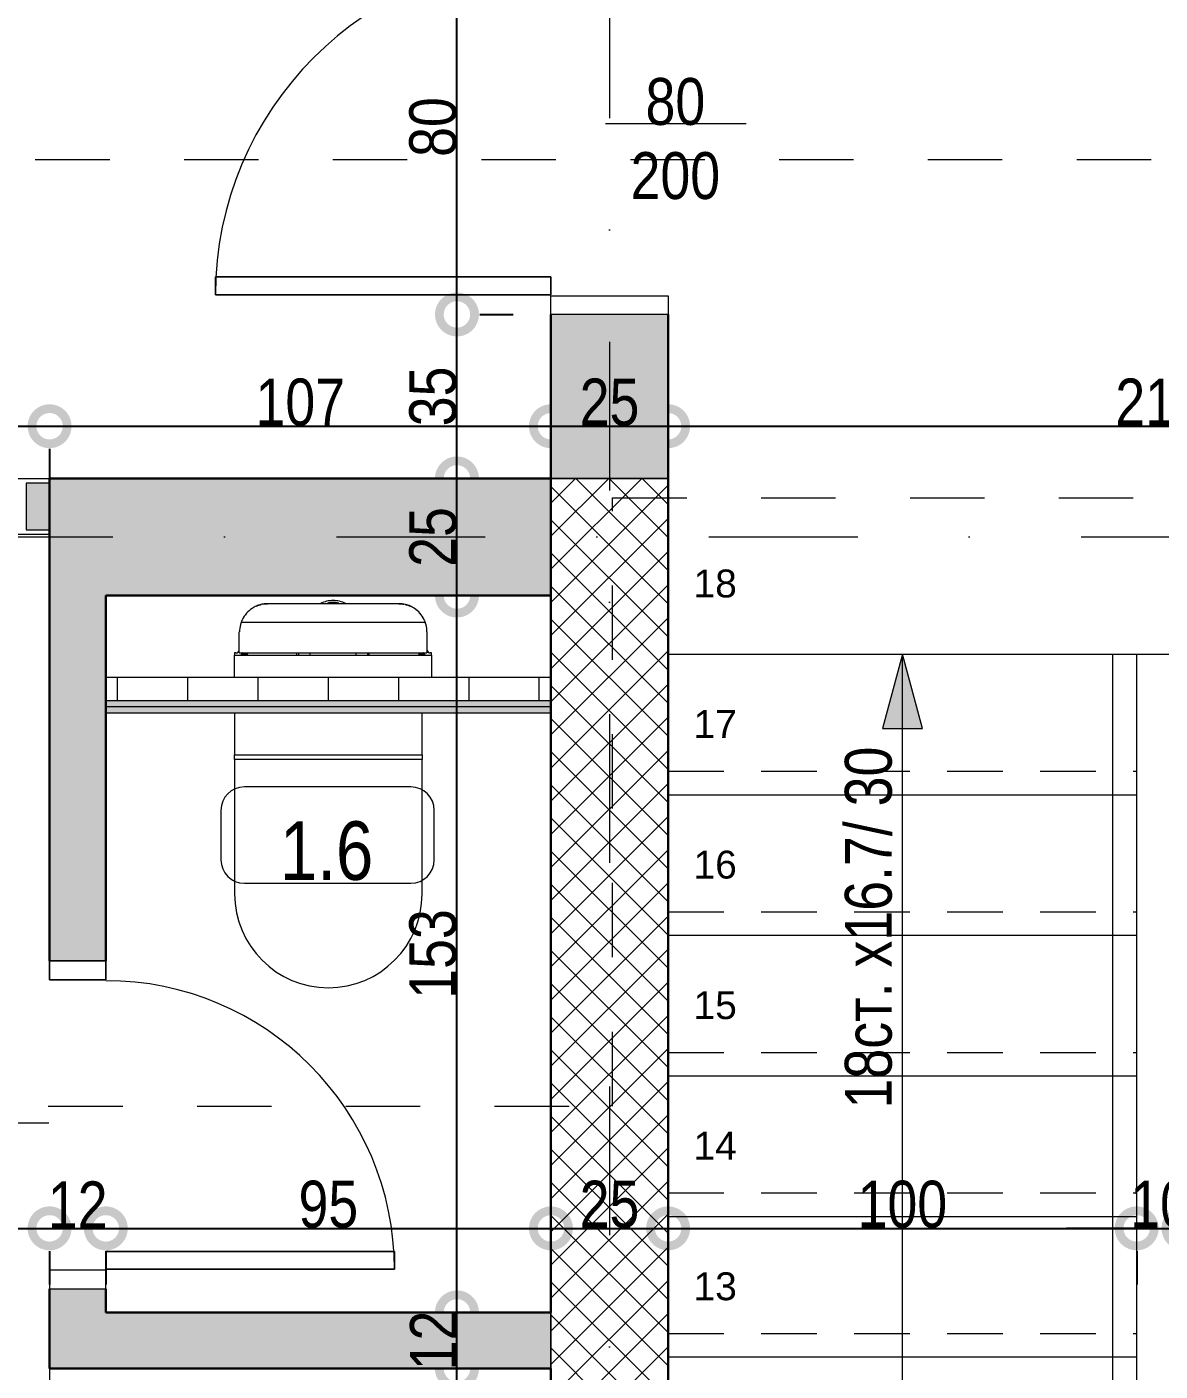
# Model space of a CAD drawing. Header units: centimetres. Extents: x 0 to 25250, y 0 to 2250.
# Drawn here: x 3877.2 to 4119.1, y 596.9 to 883.8 of the extents above; entities that cross this region are included whole.
import ezdxf

# ---------------------------------------------------------------- set-up
doc = ezdxf.new("R2010")
doc.units = ezdxf.units.CM
for name, pattern in [('17-View-1$0$Overhead', [19.84375, 11.90625, -7.9375]), ('18-View-1$0$Dash', [31.75, 15.875, -15.875]), ('18-View-1$0$Dash dot', [79.375, 31.75, -23.8125, 0, -23.8125])]:
    doc.linetypes.add(name, pattern=pattern)
for name, color, linetype, lineweight in [('A-ANNO-DIMS', 7, 'Continuous', 9), ('A-AREA-IDEN', 7, 'Continuous', 9), ('A-DETL-MBND', 7, 'Continuous', 9), ('A-DOOR', 7, 'Continuous', 9), ('A-DOOR-FRAM', 7, 'Continuous', 15), ('A-DOOR-IDEN', 7, 'Continuous', 9), ('A-FLOR', 7, 'Continuous', 9), ('A-FLOR-HRAL', 7, 'Continuous', 9), ('A-FLOR-OVHD', 7, '17-View-1$0$Overhead', 9), ('A-GLAZ-CWMG', 7, 'Continuous', 9), ('A-WALL', 7, 'Continuous', 9), ('A-WALL-FNSH', 7, 'Continuous', 9), ('A-WALL-PATT', 7, 'Continuous', 9), ('G-ANNO-SYMB', 7, 'Continuous', 9), ('P-SANR-FIXT', 7, 'Continuous', 9), ('S-COLS', 7, 'Continuous', 9), ('S-GRID', 7, 'Continuous', 9), ('S-STRS', 7, 'Continuous', 9), ('S-STRS-ANNO', 7, 'Continuous', 9), ('S-STRS-IDEN', 7, 'Continuous', 9)]:
    doc.layers.add(name, color=color, linetype=linetype, lineweight=lineweight)
doc.styles.add('18-View-1$0$Arial', font='arial.ttf', dxfattribs={"height": 5.953125})
doc.styles.add('18-View-1$0$Arial Narrow', font='ARIALN.TTF', dxfattribs={"height": 12.5})
doc.styles.add('18-View-1$0$Arial Narrow_1', font='ARIALN.TTF', dxfattribs={"height": 10})
doc.styles.add('18-View-1$0$Arial Narrow_3', font='ARIALN.TTF', dxfattribs={"height": 10})
doc.dimstyles.new('18-View-1$0$TEC_DIM', dxfattribs={"dimscale": 30.48, "dimtxt": 10.23431, "dimasz": 0.492126, "dimexe": 0.393701, "dimexo": 0.246063, "dimgap": 0, "dimtad": 1, "dimdec": 0, "dimzin": 0, "dimdsep": 46, "dimtxsty": '18-View-1$0$Arial Narrow_3', "dimblk1": '18-View-1$0$_DotSmall', "dimblk2": '18-View-1$0$_DotSmall', "dimsah": 1, "dimcen": 0.09, "dimazin": 0, "dimtfac": 1, "dimtdec": 4, "dimtix": 1, "dimtmove": 0, "dimatfit": 3, "dimfxl": 1, "dimtvp": 1, "dimtolj": 1, "dimtzin": 0, "dimarcsym": 2})

# ---------------------------------------------------------------- blocks, each defined once
blk = doc.blocks.new('TEC_DOOR-INT - 80x200-2358332-НИВО 1')
at = {"layer": 'A-DOOR', "lineweight": 15}
for p, q in [((32, -12.5), (35.8, -12.5)), ((32, -84.1), (32, -12.5)), ((32, -12.5), (32, -84.1)), ((35.8, -12.5), (32, -12.5)), ((35.8, -12.5), (35.8, -84.1)), ((35.8, -84.1), (35.8, -12.5)), ((35.8, -84.1), (32, -84.1)), ((32, -84.1), (35.8, -84.1))]:
    blk.add_line(p, q, dxfattribs=at)
at = {"layer": 'A-DOOR'}
blk.add_arc((35.8, -12.5), 71.6, 180, 270, dxfattribs=at)
at = {"layer": 'A-DOOR-FRAM'}
for p, q in [((-40, -12.5), (-40, 12.5)), ((-40, 12.5), (-36, 12.5)), ((-36, 12.5), (-40, 12.5)), ((-40, 12.5), (-40, -12.5)), ((-36, 12.5), (-36, -12.5)), ((-36, -12.5), (-36, 12.5)), ((36, 12.5), (40, 12.5)), ((36, -12.5), (36, 12.5)), ((36, -12.5), (36, 12.5)), ((36, 12.5), (40, 12.5)), ((40, 12.5), (40, -12.5)), ((40, 12.5), (40, -12.5)), ((-36, -12.5), (-40, -12.5)), ((-40, -12.5), (-36, -12.5)), ((40, -12.5), (36, -12.5)), ((40, -12.5), (36, -12.5))]:
    blk.add_line(p, q, dxfattribs=at)
blk = doc.blocks.new('TEC_DOOR-INT - 70x200-2358333-НИВО 1')
at = {"layer": 'A-DOOR', "lineweight": 15}
for p, q in [((27, 67.6), (27, 6)), ((30.8, 67.6), (27, 67.6)), ((27, 6), (27, 67.6)), ((27, 67.6), (30.8, 67.6)), ((30.8, 6), (30.8, 67.6)), ((30.8, 67.6), (30.8, 6)), ((27, 6), (30.8, 6)), ((30.8, 6), (27, 6))]:
    blk.add_line(p, q, dxfattribs=at)
at = {"layer": 'A-DOOR'}
blk.add_arc((30.8, 6), 61.6, 90, 180, dxfattribs=at)
at = {"layer": 'A-DOOR-FRAM'}
for p, q in [((-31, 6), (-35, 6)), ((-35, 6), (-35, -6)), ((-35, -6), (-35, 6)), ((-35, 6), (-31, 6)), ((-31, -6), (-31, 6)), ((-31, 6), (-31, -6)), ((35, 6), (31, 6)), ((31, 6), (31, -6)), ((31, 6), (31, -6)), ((35, 6), (31, 6)), ((35, -6), (35, 6)), ((35, -6), (35, 6)), ((-35, -6), (-31, -6)), ((-31, -6), (-35, -6)), ((31, -6), (35, -6)), ((31, -6), (35, -6))]:
    blk.add_line(p, q, dxfattribs=at)
blk = doc.blocks.new('WC 01 - WC-2236030-НИВО 1')
at = {"layer": 'P-SANR-FIXT'}
for p, q in [((-20, 36.7), (-20, 27.7)), ((20, 27.7), (20, 36.7)), ((-20, 27.7), (20, 27.7)), ((-20, 26.7), (-20, 27.7)), ((20, 26.7), (-20, 26.7)), ((-20, 26.7), (-20, -2)), ((20, 27.7), (20, 26.7)), ((20, -2), (20, 26.7))]:
    blk.add_line(p, q, dxfattribs=at)
blk.add_arc((0, -2), 20, 180, 360, dxfattribs=at)
blk = doc.blocks.new('СИСТЕМА ЗА ВГРАЖДАНЕ GROHE - Rapid_SL_38675001-2232490-НИВО 1')
at = {"layer": 'P-SANR-FIXT'}
for p, q in [((651.68, -928.34), (623.68, -928.34)), ((657.34, -932.34), (618.02, -932.34)), ((617.61, -938.34), (617.61, -934.34)), ((617.68, -934.34), (617.61, -934.34)), ((657.68, -934.34), (657.68, -938.34)), ((616.91, -938.84), (616.64, -938.84)), ((616.64, -938.84), (616.64, -939.34)), ((616.64, -939.34), (658.64, -939.34)), ((616.64, -944.09), (616.64, -939.34)), ((617.61, -938.84), (617.61, -938.34)), ((617.61, -938.84), (657.68, -938.84)), ((619.44, -939.19), (618.09, -939.19)), ((619.44, -939.34), (619.44, -939.19)), ((629.86, -938.82), (629.86, -939.34)), ((630.07, -938.82), (630.24, -938.82)), ((630.24, -938.82), (632.7, -938.82)), ((630.24, -938.82), (630.24, -939.34)), ((632.7, -938.82), (642.5, -938.82)), ((632.7, -938.82), (632.7, -939.34)), ((642.5, -938.82), (644.97, -938.82)), ((642.5, -938.82), (642.5, -939.34)), ((644.97, -938.82), (645.15, -938.82)), ((644.97, -938.82), (644.97, -939.34)), ((645.36, -939.34), (645.36, -938.82)), ((657.2, -939.19), (655.84, -939.19)), ((655.84, -939.19), (655.84, -939.34)), ((657.68, -938.34), (657.68, -938.84)), ((658.64, -938.84), (658.38, -938.84)), ((658.64, -939.34), (658.64, -938.84)), ((658.64, -939.34), (658.64, -944.09))]:
    blk.add_line(p, q, dxfattribs=at)
for centre, radius, start, end in [((623.68, -934.34), 6, 123.5573, 153.7897), ((623.68, -934.34), 6, 125.5088, 129.1323), ((637.64, -933.45), 5.8, 90, 117.5667), ((637.64, -933.45), 5.38, 90, 103.0464), ((637.64, -933.45), 5.8, 62.3078, 90), ((637.64, -933.45), 5.38, 76.9536, 90), ((651.68, -934.34), 6, 26.2103, 56.4427), ((651.68, -934.34), 6, 50.8677, 54.4912), ((623.68, -934.34), 6, 137.8843, 141.5756), ((651.68, -934.34), 6, 38.4244, 42.1157), ((623.68, -934.34), 6, 165.5225, 180), ((623.68, -934.34), 6, 166.7113, 167.567), ((651.68, -934.34), 6, 360, 14.4775), ((651.68, -934.34), 6, 12.433, 13.2887), ((616.91, -938.13), 0.706, 270, 352.3719), ((617.86, -939.09), 0.25, 336.4218, 0), ((618.36, -939.09), 0.25, 90, 180), ((618.36, -939.09), 0.25, 90, 120), ((656.93, -939.09), 0.25, 60, 90), ((656.93, -939.09), 0.25, 0, 90), ((657.43, -939.09), 0.25, 180, 203.5782), ((658.38, -938.13), 0.706, 187.6281, 270)]:
    blk.add_arc(centre, radius, start, end, dxfattribs=at)
for points in [[(623.68, -928.34), (623.52, -928.34), (623.19, -928.35), (622.71, -928.41), (622.23, -928.51), (621.75, -928.65), (621.27, -928.83), (620.81, -929.06), (620.51, -929.24), (620.36, -929.34)], [(621.28, -928.84), (621.39, -928.79), (621.62, -928.7), (621.96, -928.59), (622.18, -928.53), (622.3, -928.5)], [(622.64, -928.43), (622.99, -928.37), (623.33, -928.34), (623.68, -928.34)], [(651.68, -928.34), (651.8, -928.34), (652.03, -928.34), (652.37, -928.37), (652.6, -928.41), (652.72, -928.43)], [(653.06, -928.5), (653.18, -928.53), (653.41, -928.59), (653.75, -928.7), (653.97, -928.79), (654.08, -928.84)], [(657.49, -932.84), (657.48, -932.8), (657.46, -932.73), (657.43, -932.62), (657.4, -932.53), (657.37, -932.45), (657.35, -932.38), (657.34, -932.35), (657.34, -932.34), (657.34, -932.34)]]:
    blk.add_open_spline(points, degree=3, dxfattribs=at)
for points, knots in [([(655, -929.34), (654.85, -929.24), (654.55, -929.06), (654.09, -928.83), (653.61, -928.65), (652.81, -928.41), (652.17, -928.34), (651.68, -928.34)], [0, 0, 0, 0, 0.142857, 0.285714, 0.428571, 0.571429, 1, 1, 1, 1]), ([(618.02, -932.34), (618.02, -932.34), (618.02, -932.35), (618.01, -932.38), (617.99, -932.45), (617.96, -932.52), (617.94, -932.59), (617.93, -932.63), (617.9, -932.71), (617.89, -932.78), (617.87, -932.84)], [0, 0, 0, 0, 0.142857, 0.285714, 0.428571, 0.571429, 0.678571, 0.732143, 0.785714, 1, 1, 1, 1]), ([(618.3, -931.69), (618.27, -931.73), (618.23, -931.82), (618.15, -932), (618.08, -932.18), (618.03, -932.31), (618.02, -932.34), (618.02, -932.34)], [0, 0, 0, 0, 0.142857, 0.285714, 0.571429, 0.785714, 1, 1, 1, 1]), ([(657.34, -932.34), (657.34, -932.34), (657.32, -932.29), (657.26, -932.13), (657.21, -932), (657.18, -931.94), (657.14, -931.84), (657.1, -931.76), (657.06, -931.69)], [0, 0, 0, 0, 0.285714, 0.571429, 0.678571, 0.732143, 0.785714, 1, 1, 1, 1])]:
    blk.add_open_spline(points, degree=3, knots=knots, dxfattribs=at)
blk = doc.blocks.new('Rectangular Mullion - TEC_DOGRAMA_TERASI_EX-2486685-НИВО 1')
at = {"layer": 'A-GLAZ-CWMG', "true_color": 0xc0c0c0}
blk.add_hatch(color=9, dxfattribs=at).paths.add_polyline_path([(0, -5), (0, 5), (-5, 5), (-5, -5)])
at = {"layer": 'A-GLAZ-CWMG', "lineweight": 15}
for p, q in [((0, 5), (-5, 5)), ((-5, 5), (-5, -5)), ((0, -5), (0, 5)), ((-5, -5), (0, -5))]:
    blk.add_line(p, q, dxfattribs=at)
blk = doc.blocks.new('Railing - Railing-2455743-НИВО 1')
at = {"layer": 'A-FLOR-HRAL'}
for p, q in [((804.06, -939.1), (809.14, -939.1)), ((804.06, -1109.74), (804.06, -939.1)), ((809.14, -1109.74), (809.14, -939.1)), ((819.14, -939.1), (819.14, -1109.74)), ((824.22, -939.1), (824.22, -1109.74)), ((804.06, -1116.67), (804.06, -1109.74)), ((809.14, -1111.59), (809.14, -1109.74)), ((819.14, -1109.74), (819.14, -1111.59)), ((824.22, -1109.74), (824.22, -1116.67)), ((819.14, -1111.59), (809.14, -1111.59)), ((807.53, -1116.67), (804.06, -1116.67)), ((820.76, -1116.67), (807.53, -1116.67)), ((824.22, -1116.67), (820.76, -1116.67))]:
    blk.add_line(p, q, dxfattribs=at)
blk = doc.blocks.new('TEC - ДУШ КАБИНА - ДУШ 107x90 пита-2380437-НИВО 1')
at = {"layer": 'A-DETL-MBND'}
for p, q in [((107, -45), (107, 45)), ((0, -45), (107, -45))]:
    blk.add_line(p, q, dxfattribs=at)
at = {"layer": 'P-SANR-FIXT'}
for p, q in [((20, 45), (0, 45)), ((20, 45), (0, 45)), ((23.87, 11.5), (23.87, -13.5)), ((48.87, 11.5), (23.87, 11.5)), ((48.87, -13.5), (48.87, 11.5)), ((1.5, 8.5), (0, 8.5)), ((1.5, -8.5), (1.5, 8.5)), ((2.05, 1.9), (1.5, 1.9)), ((2.05, 2.31), (2.05, -2.31)), ((4.76, 2.31), (2.05, 2.31)), ((4.76, -2.31), (4.76, 2.31)), ((2.05, -1.9), (1.5, -1.9)), ((2.05, -2.31), (4.76, -2.31)), ((0, -8.5), (1.5, -8.5)), ((23.87, -13.5), (48.87, -13.5))]:
    blk.add_line(p, q, dxfattribs=at)
for centre, radius in [((24.17, 9.2), 0.22), ((25.77, 10.52), 0.22), ((26.93, 8.93), 0.22), ((28.03, 9.59), 0.22), ((28.7, 11.19), 0.22), ((30.85, 9.59), 0.22), ((33.39, 10.19), 0.22), ((35.26, 11.19), 0.22), ((35.43, 9.2), 0.22), ((37.03, 10.52), 0.22), ((38.19, 8.93), 0.22), ((39.29, 9.59), 0.22), ((39.95, 11.19), 0.22), ((42.1, 9.59), 0.22), ((42.47, 10.19), 0.22), ((44.34, 11.19), 0.22), ((44.51, 9.2), 0.22), ((46.11, 10.52), 0.22), ((47.26, 8.93), 0.22), ((48.37, 9.59), 0.22), ((24.23, 6.5), 0.22), ((27.04, 6.94), 0.22), ((28.26, 7.6), 0.22), ((29.85, 7.6), 0.22), ((29.96, 5.84), 0.22), ((31.12, 6.12), 0.22), ((34.33, 6.39), 0.22), ((34.49, 8.21), 0.22), ((35.48, 6.5), 0.22), ((38.3, 6.94), 0.22), ((39.51, 7.6), 0.22), ((41.11, 7.6), 0.22), ((41.22, 5.84), 0.22), ((42.38, 6.12), 0.22), ((43.4, 6.39), 0.22), ((43.57, 8.21), 0.22), ((44.56, 6.5), 0.22), ((47.37, 6.94), 0.22), ((48.59, 7.6), 0.22), ((24.62, 4.02), 0.22), ((30.13, 3.41), 0.22), ((31.84, 3.47), 0.22), ((32.89, 5.29), 0.22), ((33, 4.52), 0.22), ((34.93, 5.07), 0.22), ((35.04, 3.41), 0.22), ((35.87, 4.02), 0.22), ((41.38, 3.41), 0.22), ((42.08, 4.52), 0.22), ((43.09, 3.47), 0.22), ((44.01, 5.07), 0.22), ((44.12, 3.41), 0.22), ((44.14, 5.29), 0.22), ((44.95, 4.02), 0.22), ((53.5, -0.5), 4.5), ((3.95, 0), 0.19), ((24.56, 2.59), 0.22), ((24.56, 0.93), 0.22), ((26.16, 2.59), 0.22), ((27.76, 1.16), 0.22), ((27.98, 2.53), 0.22), ((29.52, 0.77), 0.22), ((30.85, 2.04), 0.22), ((31.84, 0.38), 0.22), ((32.84, 1.21), 0.22), ((33.28, 0.05), 0.22), ((35.81, 2.59), 0.22), ((35.81, 0.93), 0.22), ((37.41, 2.59), 0.22), ((39.01, 1.16), 0.22), ((39.23, 2.53), 0.22), ((40.78, 0.77), 0.22), ((41.92, 1.21), 0.22), ((42.1, 2.04), 0.22), ((42.36, 0.05), 0.22), ((43.09, 0.38), 0.22), ((44.89, 2.59), 0.22), ((44.89, 0.93), 0.22), ((46.49, 2.59), 0.22), ((48.09, 1.16), 0.22), ((48.31, 2.53), 0.22), ((24.01, -0.35), 0.22), ((24.17, -2.33), 0.22), ((25.11, -0.39), 0.22), ((25.77, -1.01), 0.22), ((26.93, -2.61), 0.22), ((27.76, -1.49), 0.22), ((28.03, -1.94), 0.22), ((28.7, -0.35), 0.22), ((29.14, -1.49), 0.22), ((30.35, -1.49), 0.22), ((30.85, -1.95), 0.22), ((32.39, -1.49), 0.22), ((33.39, -1.34), 0.22), ((35.26, -0.35), 0.22), ((35.43, -2.33), 0.22), ((36.37, -0.39), 0.22), ((37.03, -1.01), 0.22), ((38.19, -2.61), 0.22), ((39.01, -1.49), 0.22), ((39.29, -1.94), 0.22), ((39.95, -0.35), 0.22), ((40.39, -1.49), 0.22), ((41.6, -1.49), 0.22), ((42.1, -1.95), 0.22), ((42.47, -1.34), 0.22), ((43.65, -1.49), 0.22), ((44.34, -0.35), 0.22), ((44.51, -2.33), 0.22), ((45.44, -0.39), 0.22), ((46.11, -1.01), 0.22), ((47.26, -2.61), 0.22), ((48.09, -1.49), 0.22), ((48.37, -1.94), 0.22), ((24.23, -5.03), 0.22), ((27.04, -4.59), 0.22), ((28.26, -3.93), 0.22), ((29.85, -3.93), 0.22), ((29.96, -5.69), 0.22), ((31.12, -5.42), 0.22), ((34.33, -5.14), 0.22), ((34.49, -3.32), 0.22), ((35.48, -5.03), 0.22), ((38.3, -4.59), 0.22), ((39.51, -3.93), 0.22), ((41.11, -3.93), 0.22), ((41.22, -5.69), 0.22), ((42.38, -5.42), 0.22), ((43.4, -5.14), 0.22), ((43.57, -3.32), 0.22), ((44.56, -5.03), 0.22), ((47.37, -4.59), 0.22), ((48.59, -3.93), 0.22), ((24.62, -7.51), 0.22), ((30.13, -8.12), 0.22), ((31.84, -8.06), 0.22), ((32.89, -6.24), 0.22), ((33, -7.01), 0.22), ((34.93, -6.46), 0.22), ((35.04, -8.12), 0.22), ((35.87, -7.51), 0.22), ((41.38, -8.12), 0.22), ((42.08, -7.01), 0.22), ((43.09, -8.06), 0.22), ((44.01, -6.46), 0.22), ((44.12, -8.12), 0.22), ((44.14, -6.24), 0.22), ((44.95, -7.51), 0.22), ((24.56, -8.94), 0.22), ((24.56, -10.6), 0.22), ((26.16, -8.94), 0.22), ((27.76, -10.38), 0.22), ((27.98, -9), 0.22), ((29.52, -10.76), 0.22), ((30.85, -9.5), 0.22), ((31.84, -11.15), 0.22), ((32.84, -10.32), 0.22), ((33.28, -11.48), 0.22), ((35.81, -8.94), 0.22), ((35.81, -10.6), 0.22), ((37.41, -8.94), 0.22), ((39.01, -10.38), 0.22), ((39.23, -9), 0.22), ((40.78, -10.76), 0.22), ((41.92, -10.32), 0.22), ((42.1, -9.5), 0.22), ((42.36, -11.48), 0.22), ((43.09, -11.15), 0.22), ((44.89, -8.94), 0.22), ((44.89, -10.6), 0.22), ((46.49, -8.94), 0.22), ((48.09, -10.38), 0.22), ((48.31, -9), 0.22), ((25.11, -11.92), 0.22), ((27.76, -13.02), 0.22), ((29.14, -13.02), 0.22), ((30.35, -13.02), 0.22), ((32.39, -13.02), 0.22), ((36.37, -11.92), 0.22), ((39.01, -13.02), 0.22), ((40.39, -13.02), 0.22), ((41.6, -13.02), 0.22), ((43.65, -13.02), 0.22), ((45.44, -11.92), 0.22), ((48.09, -13.02), 0.22)]:
    blk.add_circle(centre, radius, dxfattribs=at)
for centre, start, end in [((24.01, 11.19), 229.8884, 130.1116), ((49.03, 11.19), 137.3417, 222.6583), ((23.68, 5.07), 329.3889, 30.6111), ((23.79, 3.41), 290.8766, 69.1234), ((49.03, -0.35), 137.3417, 222.6583), ((23.68, -6.46), 329.3889, 30.6111), ((23.79, -8.12), 290.8766, 69.1234)]:
    blk.add_arc(centre, 0.22, start, end, dxfattribs=at)
blk = doc.blocks.new('TEC_ROOM_TAG - TEC_ROOM_TAG-32046-НИВО 1')
at = {"layer": 'A-AREA-IDEN'}
for p, q in [((0.3718, 0.1968), (-0.3391, 0.1968)), ((-0.4391, 0.0968), (-0.4391, -0.1143)), ((0.4718, -0.1143), (0.4718, 0.0968)), ((-0.3391, -0.2143), (0.3718, -0.2143))]:
    blk.add_line(p, q, dxfattribs=at)
for centre, start, end in [((-0.3391, 0.0968), 90, 180), ((0.3718, 0.0968), 360, 90), ((-0.3391, -0.1143), 180, 270), ((0.3718, -0.1143), 270, 360)]:
    blk.add_arc(centre, 0.1, start, end, dxfattribs=at)
blk = doc.blocks.new('TEC_DOOR_TAG - TEC_DOOR_TAG-22318-НИВО 1')
at = {"layer": 'A-DOOR-IDEN'}
blk.add_line((-0.0145, -0.0167), (-0.0145, 0.5833), dxfattribs=at)
blk = doc.blocks.new('18-View-1$0$_DotSmall')
at = {"color": 0, "linetype": 'ByBlock', "const_width": 0.5}
blk.add_lwpolyline([(-0.0625, 0, 1), (0.0625, 0, 1)], format="xyb", close=True, dxfattribs=at)
blk = doc.blocks.new('*D2655')
at = {"layer": 'A-ANNO-DIMS', "color": 0, "lineweight": -2, "transparency": 16777216}
for p, q in [((5104.08, 867.44), (5104.08, 268.16)), ((3429.08, 734.94), (3429.08, 268.16)), ((3429.08, 280.16), (5104.08, 280.16))]:
    blk.add_line(p, q, dxfattribs=at)
at = {"layer": 'A-ANNO-DIMS', "color": 0, "lineweight": -2, "transparency": 16777216, "xscale": 15, "yscale": 15, "zscale": 15, "rotation": 180}
blk.add_blockref('18-View-1$0$_DotSmall', (3429.08, 280.16), dxfattribs=at)
at = {"layer": 'A-ANNO-DIMS', "color": 0, "lineweight": -2, "transparency": 16777216, "xscale": 15, "yscale": 15, "zscale": 15}
blk.add_blockref('18-View-1$0$_DotSmall', (5104.08, 280.16), dxfattribs=at)
at = {"layer": 'A-ANNO-DIMS', "color": 0, "transparency": 16777216, "insert": (4266.58, 285.27), "char_height": 10, "width": 30.4105, "attachment_point": 5, "style": '18-View-1$0$Arial Narrow_3'}
blk.add_mtext('\\A1;1675', dxfattribs=at)
blk = doc.blocks.new('*D2792')
at = {"layer": 'A-ANNO-DIMS', "color": 0, "lineweight": -2, "transparency": 16777216}
for p, q in [((3969.02, 507.44), (3969.02, 597.44)), ((3973.87, 597.44), (3981.02, 597.44)), ((3973.87, 507.44), (3981.02, 507.44))]:
    blk.add_line(p, q, dxfattribs=at)
at = {"layer": 'A-ANNO-DIMS', "color": 0, "lineweight": -2, "transparency": 16777216, "xscale": 15, "yscale": 15, "zscale": 15}
for p, rotation in [((3969.02, 597.44), 90), ((3969.02, 507.44), 270)]:
    blk.add_blockref('18-View-1$0$_DotSmall', p, dxfattribs=dict(at, rotation=rotation))
at = {"layer": 'A-ANNO-DIMS', "color": 0, "transparency": 16777216, "insert": (3963.92, 552.44), "char_height": 10, "width": 15.2053, "attachment_point": 5, "rotation": 90, "style": '18-View-1$0$Arial Narrow_3'}
blk.add_mtext('\\A1;90', dxfattribs=at)
blk = doc.blocks.new('*D2793')
at = {"layer": 'A-ANNO-DIMS', "color": 0, "lineweight": -2, "transparency": 16777216}
for p, q in [((3969.02, 597.44), (3969.02, 609.44)), ((3973.87, 609.44), (3981.02, 609.44)), ((3973.87, 597.44), (3981.02, 597.44))]:
    blk.add_line(p, q, dxfattribs=at)
at = {"layer": 'A-ANNO-DIMS', "color": 0, "lineweight": -2, "transparency": 16777216, "xscale": 15, "yscale": 15, "zscale": 15}
for p, rotation in [((3969.02, 609.44), 90), ((3969.02, 597.44), 270)]:
    blk.add_blockref('18-View-1$0$_DotSmall', p, dxfattribs=dict(at, rotation=rotation))
at = {"layer": 'A-ANNO-DIMS', "color": 0, "transparency": 16777216, "insert": (3964, 603.44), "char_height": 10, "width": 15.2053, "attachment_point": 5, "rotation": 90, "style": '18-View-1$0$Arial Narrow_3'}
blk.add_mtext('\\A1;12', dxfattribs=at)
blk = doc.blocks.new('*D2794')
at = {"layer": 'A-ANNO-DIMS', "color": 0, "lineweight": -2, "transparency": 16777216}
for p, q in [((3969.02, 609.44), (3969.02, 762.44)), ((3973.87, 762.44), (3981.02, 762.44)), ((3973.87, 609.44), (3981.02, 609.44))]:
    blk.add_line(p, q, dxfattribs=at)
at = {"layer": 'A-ANNO-DIMS', "color": 0, "lineweight": -2, "transparency": 16777216, "xscale": 15, "yscale": 15, "zscale": 15}
for p, rotation in [((3969.02, 762.44), 90), ((3969.02, 609.44), 270)]:
    blk.add_blockref('18-View-1$0$_DotSmall', p, dxfattribs=dict(at, rotation=rotation))
at = {"layer": 'A-ANNO-DIMS', "color": 0, "transparency": 16777216, "insert": (3963.92, 685.94), "char_height": 10, "width": 22.8079, "attachment_point": 5, "rotation": 90, "style": '18-View-1$0$Arial Narrow_3'}
blk.add_mtext('\\A1;153', dxfattribs=at)
blk = doc.blocks.new('*D2795')
at = {"layer": 'A-ANNO-DIMS', "color": 0, "lineweight": -2, "transparency": 16777216}
for p, q in [((3969.02, 762.44), (3969.02, 787.44)), ((3973.87, 787.44), (3981.02, 787.44)), ((3973.87, 762.44), (3981.02, 762.44))]:
    blk.add_line(p, q, dxfattribs=at)
at = {"layer": 'A-ANNO-DIMS', "color": 0, "lineweight": -2, "transparency": 16777216, "xscale": 15, "yscale": 15, "zscale": 15}
for p, rotation in [((3969.02, 787.44), 90), ((3969.02, 762.44), 270)]:
    blk.add_blockref('18-View-1$0$_DotSmall', p, dxfattribs=dict(at, rotation=rotation))
at = {"layer": 'A-ANNO-DIMS', "color": 0, "transparency": 16777216, "insert": (3963.92, 774.94), "char_height": 10, "width": 15.2053, "attachment_point": 5, "rotation": 90, "style": '18-View-1$0$Arial Narrow_3'}
blk.add_mtext('\\A1;25', dxfattribs=at)
blk = doc.blocks.new('*D2796')
at = {"layer": 'A-ANNO-DIMS', "color": 0, "lineweight": -2, "transparency": 16777216}
for p, q in [((3969.02, 787.44), (3969.02, 822.44)), ((3973.87, 822.44), (3981.02, 822.44)), ((3973.87, 787.44), (3981.02, 787.44))]:
    blk.add_line(p, q, dxfattribs=at)
at = {"layer": 'A-ANNO-DIMS', "color": 0, "lineweight": -2, "transparency": 16777216, "xscale": 15, "yscale": 15, "zscale": 15}
for p, rotation in [((3969.02, 822.44), 90), ((3969.02, 787.44), 270)]:
    blk.add_blockref('18-View-1$0$_DotSmall', p, dxfattribs=dict(at, rotation=rotation))
at = {"layer": 'A-ANNO-DIMS', "color": 0, "transparency": 16777216, "insert": (3963.92, 804.94), "char_height": 10, "width": 15.2053, "attachment_point": 5, "rotation": 90, "style": '18-View-1$0$Arial Narrow_3'}
blk.add_mtext('\\A1;35', dxfattribs=at)
blk = doc.blocks.new('*D2797')
at = {"layer": 'A-ANNO-DIMS', "color": 0, "lineweight": -2, "transparency": 16777216}
for p, q in [((3969.02, 822.44), (3969.02, 902.44)), ((3973.87, 902.44), (3981.02, 902.44)), ((3973.87, 822.44), (3981.02, 822.44))]:
    blk.add_line(p, q, dxfattribs=at)
at = {"layer": 'A-ANNO-DIMS', "color": 0, "lineweight": -2, "transparency": 16777216, "xscale": 15, "yscale": 15, "zscale": 15}
for p, rotation in [((3969.02, 902.44), 90), ((3969.02, 822.44), 270)]:
    blk.add_blockref('18-View-1$0$_DotSmall', p, dxfattribs=dict(at, rotation=rotation))
at = {"layer": 'A-ANNO-DIMS', "color": 0, "transparency": 16777216, "insert": (3963.92, 862.44), "char_height": 10, "width": 15.2053, "attachment_point": 5, "rotation": 90, "style": '18-View-1$0$Arial Narrow_3'}
blk.add_mtext('\\A1;80', dxfattribs=at)
blk = doc.blocks.new('*D2823')
at = {"layer": 'A-ANNO-DIMS', "color": 0, "lineweight": -2, "transparency": 16777216}
for p, q in [((3554.08, 627.37), (3882.08, 627.37)), ((3554.08, 622.52), (3554.08, 615.37)), ((3882.08, 622.52), (3882.08, 615.37))]:
    blk.add_line(p, q, dxfattribs=at)
at = {"layer": 'A-ANNO-DIMS', "color": 0, "lineweight": -2, "transparency": 16777216, "xscale": 15, "yscale": 15, "zscale": 15, "rotation": 180}
blk.add_blockref('18-View-1$0$_DotSmall', (3554.08, 627.37), dxfattribs=at)
at = {"layer": 'A-ANNO-DIMS', "color": 0, "lineweight": -2, "transparency": 16777216, "xscale": 15, "yscale": 15, "zscale": 15}
blk.add_blockref('18-View-1$0$_DotSmall', (3882.08, 627.37), dxfattribs=at)
at = {"layer": 'A-ANNO-DIMS', "color": 0, "transparency": 16777216, "insert": (3718.08, 632.47), "char_height": 10, "width": 22.8079, "attachment_point": 5, "style": '18-View-1$0$Arial Narrow_3'}
blk.add_mtext('\\A1;328', dxfattribs=at)
blk = doc.blocks.new('*D2824')
at = {"layer": 'A-ANNO-DIMS', "color": 0, "lineweight": -2, "transparency": 16777216}
for p, q in [((3882.08, 627.37), (3894.08, 627.37)), ((3882.08, 622.52), (3882.08, 615.37)), ((3894.08, 622.52), (3894.08, 615.37))]:
    blk.add_line(p, q, dxfattribs=at)
at = {"layer": 'A-ANNO-DIMS', "color": 0, "lineweight": -2, "transparency": 16777216, "xscale": 15, "yscale": 15, "zscale": 15, "rotation": 180}
blk.add_blockref('18-View-1$0$_DotSmall', (3882.08, 627.37), dxfattribs=at)
at = {"layer": 'A-ANNO-DIMS', "color": 0, "lineweight": -2, "transparency": 16777216, "xscale": 15, "yscale": 15, "zscale": 15}
blk.add_blockref('18-View-1$0$_DotSmall', (3894.08, 627.37), dxfattribs=at)
at = {"layer": 'A-ANNO-DIMS', "color": 0, "transparency": 16777216, "insert": (3888.08, 632.39), "char_height": 10, "width": 15.2053, "attachment_point": 5, "style": '18-View-1$0$Arial Narrow_3'}
blk.add_mtext('\\A1;12', dxfattribs=at)
blk = doc.blocks.new('*D2825')
at = {"layer": 'A-ANNO-DIMS', "color": 0, "lineweight": -2, "transparency": 16777216}
for p, q in [((3894.08, 627.37), (3989.08, 627.37)), ((3894.08, 622.52), (3894.08, 615.37)), ((3989.08, 622.52), (3989.08, 615.37))]:
    blk.add_line(p, q, dxfattribs=at)
at = {"layer": 'A-ANNO-DIMS', "color": 0, "lineweight": -2, "transparency": 16777216, "xscale": 15, "yscale": 15, "zscale": 15, "rotation": 180}
blk.add_blockref('18-View-1$0$_DotSmall', (3894.08, 627.37), dxfattribs=at)
at = {"layer": 'A-ANNO-DIMS', "color": 0, "lineweight": -2, "transparency": 16777216, "xscale": 15, "yscale": 15, "zscale": 15}
blk.add_blockref('18-View-1$0$_DotSmall', (3989.08, 627.37), dxfattribs=at)
at = {"layer": 'A-ANNO-DIMS', "color": 0, "transparency": 16777216, "insert": (3941.58, 632.47), "char_height": 10, "width": 15.2053, "attachment_point": 5, "style": '18-View-1$0$Arial Narrow_3'}
blk.add_mtext('\\A1;95', dxfattribs=at)
blk = doc.blocks.new('*D2826')
at = {"layer": 'A-ANNO-DIMS', "color": 0, "lineweight": -2, "transparency": 16777216}
for p, q in [((3989.08, 627.37), (4014.08, 627.37)), ((3989.08, 622.52), (3989.08, 615.37)), ((4014.08, 622.52), (4014.08, 615.37))]:
    blk.add_line(p, q, dxfattribs=at)
at = {"layer": 'A-ANNO-DIMS', "color": 0, "lineweight": -2, "transparency": 16777216, "xscale": 15, "yscale": 15, "zscale": 15, "rotation": 180}
blk.add_blockref('18-View-1$0$_DotSmall', (3989.08, 627.37), dxfattribs=at)
at = {"layer": 'A-ANNO-DIMS', "color": 0, "lineweight": -2, "transparency": 16777216, "xscale": 15, "yscale": 15, "zscale": 15}
blk.add_blockref('18-View-1$0$_DotSmall', (4014.08, 627.37), dxfattribs=at)
at = {"layer": 'A-ANNO-DIMS', "color": 0, "transparency": 16777216, "insert": (4001.58, 632.47), "char_height": 10, "width": 15.2053, "attachment_point": 5, "style": '18-View-1$0$Arial Narrow_3'}
blk.add_mtext('\\A1;25', dxfattribs=at)
blk = doc.blocks.new('*D2827')
at = {"layer": 'A-ANNO-DIMS', "color": 0, "lineweight": -2, "transparency": 16777216}
for p, q in [((4014.08, 627.37), (4114.08, 627.37)), ((4014.08, 622.52), (4014.08, 615.37)), ((4114.08, 622.52), (4114.08, 615.37))]:
    blk.add_line(p, q, dxfattribs=at)
at = {"layer": 'A-ANNO-DIMS', "color": 0, "lineweight": -2, "transparency": 16777216, "xscale": 15, "yscale": 15, "zscale": 15, "rotation": 180}
blk.add_blockref('18-View-1$0$_DotSmall', (4014.08, 627.37), dxfattribs=at)
at = {"layer": 'A-ANNO-DIMS', "color": 0, "lineweight": -2, "transparency": 16777216, "xscale": 15, "yscale": 15, "zscale": 15}
blk.add_blockref('18-View-1$0$_DotSmall', (4114.08, 627.37), dxfattribs=at)
at = {"layer": 'A-ANNO-DIMS', "color": 0, "transparency": 16777216, "insert": (4064.08, 632.47), "char_height": 10, "width": 22.8079, "attachment_point": 5, "style": '18-View-1$0$Arial Narrow_3'}
blk.add_mtext('\\A1;100', dxfattribs=at)
blk = doc.blocks.new('*D2828')
at = {"layer": 'A-ANNO-DIMS', "color": 0, "lineweight": -2, "transparency": 16777216}
for p, q in [((4114.08, 627.37), (4099.08, 627.37)), ((4114.08, 627.37), (4124.08, 627.37)), ((4124.08, 627.37), (4139.08, 627.37)), ((4114.08, 622.52), (4114.08, 615.37)), ((4124.08, 622.52), (4124.08, 615.37))]:
    blk.add_line(p, q, dxfattribs=at)
at = {"layer": 'A-ANNO-DIMS', "color": 0, "lineweight": -2, "transparency": 16777216, "xscale": 15, "yscale": 15, "zscale": 15}
blk.add_blockref('18-View-1$0$_DotSmall', (4114.08, 627.37), dxfattribs=at)
at = {"layer": 'A-ANNO-DIMS', "color": 0, "lineweight": -2, "transparency": 16777216, "xscale": 15, "yscale": 15, "zscale": 15, "rotation": 180}
blk.add_blockref('18-View-1$0$_DotSmall', (4124.08, 627.37), dxfattribs=at)
at = {"layer": 'A-ANNO-DIMS', "color": 0, "transparency": 16777216, "insert": (4119.08, 632.47), "char_height": 10, "width": 15.2053, "attachment_point": 5, "style": '18-View-1$0$Arial Narrow_3'}
blk.add_mtext('\\A1;10', dxfattribs=at)
blk = doc.blocks.new('*D2861')
at = {"layer": 'A-ANNO-DIMS', "color": 0, "lineweight": -2, "transparency": 16777216}
for p, q in [((3614.08, 798.58), (3882.08, 798.58)), ((3614.08, 793.73), (3614.08, 786.58)), ((3882.08, 793.73), (3882.08, 786.58))]:
    blk.add_line(p, q, dxfattribs=at)
at = {"layer": 'A-ANNO-DIMS', "color": 0, "lineweight": -2, "transparency": 16777216, "xscale": 15, "yscale": 15, "zscale": 15, "rotation": 180}
blk.add_blockref('18-View-1$0$_DotSmall', (3614.08, 798.58), dxfattribs=at)
at = {"layer": 'A-ANNO-DIMS', "color": 0, "lineweight": -2, "transparency": 16777216, "xscale": 15, "yscale": 15, "zscale": 15}
blk.add_blockref('18-View-1$0$_DotSmall', (3882.08, 798.58), dxfattribs=at)
at = {"layer": 'A-ANNO-DIMS', "color": 0, "transparency": 16777216, "insert": (3748.08, 803.68), "char_height": 10, "width": 22.8079, "attachment_point": 5, "style": '18-View-1$0$Arial Narrow_3'}
blk.add_mtext('\\A1;268', dxfattribs=at)
blk = doc.blocks.new('*D2862')
at = {"layer": 'A-ANNO-DIMS', "color": 0, "lineweight": -2, "transparency": 16777216}
for p, q in [((3882.08, 798.58), (3989.08, 798.58)), ((3882.08, 793.73), (3882.08, 786.58)), ((3989.08, 793.73), (3989.08, 786.58))]:
    blk.add_line(p, q, dxfattribs=at)
at = {"layer": 'A-ANNO-DIMS', "color": 0, "lineweight": -2, "transparency": 16777216, "xscale": 15, "yscale": 15, "zscale": 15, "rotation": 180}
blk.add_blockref('18-View-1$0$_DotSmall', (3882.08, 798.58), dxfattribs=at)
at = {"layer": 'A-ANNO-DIMS', "color": 0, "lineweight": -2, "transparency": 16777216, "xscale": 15, "yscale": 15, "zscale": 15}
blk.add_blockref('18-View-1$0$_DotSmall', (3989.08, 798.58), dxfattribs=at)
at = {"layer": 'A-ANNO-DIMS', "color": 0, "transparency": 16777216, "insert": (3935.58, 803.68), "char_height": 10, "width": 22.8079, "attachment_point": 5, "style": '18-View-1$0$Arial Narrow_3'}
blk.add_mtext('\\A1;107', dxfattribs=at)
blk = doc.blocks.new('*D2863')
at = {"layer": 'A-ANNO-DIMS', "color": 0, "lineweight": -2, "transparency": 16777216}
for p, q in [((3989.08, 798.58), (4014.08, 798.58)), ((3989.08, 793.73), (3989.08, 786.58)), ((4014.08, 793.73), (4014.08, 786.58))]:
    blk.add_line(p, q, dxfattribs=at)
at = {"layer": 'A-ANNO-DIMS', "color": 0, "lineweight": -2, "transparency": 16777216, "xscale": 15, "yscale": 15, "zscale": 15, "rotation": 180}
blk.add_blockref('18-View-1$0$_DotSmall', (3989.08, 798.58), dxfattribs=at)
at = {"layer": 'A-ANNO-DIMS', "color": 0, "lineweight": -2, "transparency": 16777216, "xscale": 15, "yscale": 15, "zscale": 15}
blk.add_blockref('18-View-1$0$_DotSmall', (4014.08, 798.58), dxfattribs=at)
at = {"layer": 'A-ANNO-DIMS', "color": 0, "transparency": 16777216, "insert": (4001.58, 803.68), "char_height": 10, "width": 15.2053, "attachment_point": 5, "style": '18-View-1$0$Arial Narrow_3'}
blk.add_mtext('\\A1;25', dxfattribs=at)
blk = doc.blocks.new('*D2864')
at = {"layer": 'A-ANNO-DIMS', "color": 0, "lineweight": -2, "transparency": 16777216}
for p, q in [((4224.08, 794.94), (4224.08, 810.58)), ((4014.08, 798.58), (4224.08, 798.58)), ((4014.08, 793.73), (4014.08, 786.58))]:
    blk.add_line(p, q, dxfattribs=at)
at = {"layer": 'A-ANNO-DIMS', "color": 0, "lineweight": -2, "transparency": 16777216, "xscale": 15, "yscale": 15, "zscale": 15, "rotation": 180}
blk.add_blockref('18-View-1$0$_DotSmall', (4014.08, 798.58), dxfattribs=at)
at = {"layer": 'A-ANNO-DIMS', "color": 0, "lineweight": -2, "transparency": 16777216, "xscale": 15, "yscale": 15, "zscale": 15}
blk.add_blockref('18-View-1$0$_DotSmall', (4224.08, 798.58), dxfattribs=at)
at = {"layer": 'A-ANNO-DIMS', "color": 0, "transparency": 16777216, "insert": (4119.08, 803.68), "char_height": 10, "width": 22.8079, "attachment_point": 5, "style": '18-View-1$0$Arial Narrow_3'}
blk.add_mtext('\\A1;210', dxfattribs=at)

msp = doc.modelspace()

# ---------------------------------------------------------------- hatches: boundary and pattern name
at = {"layer": 'A-WALL-PATT', "true_color": 0x808080}
h = msp.add_hatch(color=8, dxfattribs=at)
h.paths.add_polyline_path([(3991.17, 787.44), (4014.08, 787.44), (4014.08, 822.44), (3989.08, 822.44), (3989.08, 787.44)])
h.paths.add_polyline_path([(4014.08, 902.44), (4014.08, 942.44), (3989.08, 942.44), (3989.08, 902.44)])
for points in [[(3964.96, 762.44), (3989.08, 762.44), (3989.08, 787.44), (3882.08, 787.44), (3882.08, 762.44), (3951.86, 762.44)], [(3938.75, 597.44), (3989.08, 597.44), (3989.08, 609.44), (3894.08, 609.44), (3894.08, 597.44)]]:
    msp.add_hatch(color=8, dxfattribs=at).paths.add_polyline_path(points)
h = msp.add_hatch(color=8, dxfattribs=at)
h.paths.add_polyline_path([(3894.08, 597.44), (3894.08, 614.44), (3882.08, 614.44), (3882.08, 597.44)])
h.paths.add_polyline_path([(3886.33, 684.44), (3894.08, 684.44), (3894.08, 762.44), (3882.08, 762.44), (3882.08, 684.44)])
at = {"layer": 'A-WALL-PATT'}
h = msp.add_hatch(dxfattribs=at)
h.set_pattern_fill('FP1_7', color=256, angle=-90, style=0, pattern_type=2)
h.set_pattern_definition([(90, (3941.581, 737.442), (-15, -5e-14), [])])
h.paths.add_polyline_path([(3964.96, 739.94), (3989.08, 739.94), (3989.08, 744.94), (3894.08, 744.94), (3894.08, 739.94), (3951.86, 739.94)])
at = {"layer": 'A-WALL-PATT', "lineweight": 5, "true_color": 0xffff80}
msp.add_hatch(color=51, dxfattribs=at).paths.add_polyline_path([(3964.96, 738.69), (3989.08, 738.69), (3989.08, 739.94), (3894.08, 739.94), (3894.08, 738.69), (3951.86, 738.69)])
at = {"layer": 'A-WALL-PATT', "true_color": 0xffff80}
msp.add_hatch(color=51, dxfattribs=at).paths.add_polyline_path([(3989.08, 737.44), (3989.08, 738.69), (3894.08, 738.69), (3894.08, 737.44), (3964.96, 737.44)])
at = {"layer": 'S-COLS'}
h = msp.add_hatch(dxfattribs=at)
h.set_pattern_fill('FP1_11', color=256, style=0, pattern_type=2)
h.set_pattern_definition([(45, (3304.9383, 1689.0286), (-3.535534, 3.535534), []), (135, (3304.9383, 1689.0286), (-3.535534, -3.535534), [])])
h.paths.add_polyline_path([(3989.08, 452.44), (4014.08, 452.44), (4014.08, 787.44), (3989.08, 787.44), (3989.08, 467.44)])
at = {"layer": 'S-STRS-ANNO'}
msp.add_hatch(color=256, dxfattribs=at).paths.add_polyline_path([(4059.83, 734.06), (4068.34, 734.06), (4064.08, 749.93)])

# ---------------------------------------------------------------- linework, layer by layer
at = {"layer": 'A-FLOR'}
for p, q in [((3614.08, 787.44), (3882.08, 787.44)), ((3882.08, 775.44), (3614.08, 775.44)), ((4014.08, 749.93), (4224.08, 749.93))]:
    msp.add_line(p, q, dxfattribs=at)
at = {"layer": 'A-FLOR-OVHD'}
for p, q in [((4014.08, 724.93), (4114.08, 724.93)), ((4014.08, 694.93), (4114.08, 694.93)), ((4014.08, 664.93), (4114.08, 664.93)), ((4014.08, 634.93), (4114.08, 634.93)), ((4014.08, 604.93), (4114.08, 604.93))]:
    msp.add_line(p, q, dxfattribs=at)
at = {"layer": 'A-WALL', "lineweight": 30}
for p, q in [((3989.08, 822.44), (3989.08, 762.44)), ((4014.08, 787.44), (4014.08, 822.44)), ((3989.08, 787.44), (3882.08, 787.44)), ((3882.08, 787.44), (3882.08, 684.44)), ((3894.08, 762.44), (3989.08, 762.44)), ((3894.08, 684.44), (3894.08, 762.44)), ((3882.08, 614.44), (3882.08, 597.44)), ((3894.08, 609.44), (3894.08, 614.44)), ((3989.08, 609.44), (3894.08, 609.44)), ((3882.08, 597.44), (3989.08, 597.44))]:
    msp.add_line(p, q, dxfattribs=at)
at = {"layer": 'A-WALL'}
for p, q in [((3989.08, 787.44), (4014.08, 787.44)), ((3989.08, 744.94), (3894.08, 744.94)), ((3989.08, 739.94), (3989.08, 744.94)), ((3989.08, 739.94), (3894.08, 739.94)), ((3989.08, 738.69), (3894.08, 738.69)), ((3989.08, 597.44), (3989.08, 609.44))]:
    msp.add_line(p, q, dxfattribs=at)
at = {"layer": 'A-WALL-FNSH'}
for p, q in [((3894.08, 737.44), (3989.08, 737.44)), ((3989.08, 737.44), (3989.08, 739.94))]:
    msp.add_line(p, q, dxfattribs=at)
at = {"layer": 'G-ANNO-SYMB', "linetype": '18-View-1$0$Dash', "lineweight": 18}
for p, q in [((3244.03, 855.48), (5293.21, 855.48)), ((4002.21, 783.27), (4232.53, 783.27)), ((4002.21, 653.48), (4002.21, 783.27)), ((3246.81, 653.48), (4002.21, 653.48))]:
    msp.add_line(p, q, dxfattribs=at)
at = {"layer": 'S-COLS', "lineweight": 30}
for p, q in [((3989.08, 787.44), (3989.08, 609.44)), ((4014.08, 452.44), (4014.08, 787.44)), ((3989.08, 597.44), (3989.08, 467.44))]:
    msp.add_line(p, q, dxfattribs=at)
at = {"layer": 'S-COLS'}
for p, q in [((4014.08, 787.44), (3989.08, 787.44)), ((3989.08, 609.44), (3989.08, 597.44))]:
    msp.add_line(p, q, dxfattribs=at)
at = {"layer": 'S-GRID', "color": 1, "linetype": '18-View-1$0$Dash dot', "lineweight": 18, "true_color": 0xff0000}
for p, q in [((4001.58, 1849.76), (4001.58, 378.11)), ((3386.99, 774.94), (5145.92, 774.94))]:
    msp.add_line(p, q, dxfattribs=at)
at = {"layer": 'S-STRS'}
for p, q in [((4014.08, 749.93), (4114.08, 749.93)), ((4114.08, 719.93), (4114.08, 749.93)), ((4014.08, 719.93), (4114.08, 719.93)), ((4014.08, 719.93), (4114.08, 719.93)), ((4114.08, 689.93), (4114.08, 719.93)), ((4014.08, 689.93), (4114.08, 689.93)), ((4014.08, 689.93), (4114.08, 689.93)), ((4114.08, 659.93), (4114.08, 689.93)), ((4014.08, 659.93), (4114.08, 659.93)), ((4014.08, 659.93), (4114.08, 659.93)), ((4114.08, 629.93), (4114.08, 659.93)), ((4014.08, 629.93), (4114.08, 629.93)), ((4014.08, 629.93), (4114.08, 629.93)), ((4114.08, 599.93), (4114.08, 629.93)), ((4014.08, 599.93), (4114.08, 599.93)), ((4014.08, 599.93), (4114.08, 599.93)), ((4114.08, 590.93), (4114.08, 599.93))]:
    msp.add_line(p, q, dxfattribs=at)
at = {"layer": 'S-STRS-ANNO'}
for p, q in [((4064.08, 749.93), (4059.83, 734.06)), ((4064.08, 719.93), (4064.08, 749.93)), ((4068.34, 734.06), (4064.08, 749.93)), ((4059.83, 734.06), (4068.34, 734.06)), ((4064.08, 689.93), (4064.08, 719.93)), ((4064.08, 659.93), (4064.08, 689.93)), ((4064.08, 629.93), (4064.08, 659.93)), ((4064.08, 599.93), (4064.08, 629.93)), ((4064.08, 577.44), (4064.08, 599.93))]:
    msp.add_line(p, q, dxfattribs=at)

# ---------------------------------------------------------------- block references
at = {"layer": 'A-AREA-IDEN', "xscale": 49.99999999999998, "yscale": 49.99999999999998, "zscale": 49.99999999999998}
msp.add_blockref('TEC_ROOM_TAG - TEC_ROOM_TAG-32046-НИВО 1', (3940.6, 711.75), dxfattribs=at)
at = {"layer": 'A-DOOR'}
for name, p, rotation in [('TEC_DOOR-INT - 80x200-2358332-НИВО 1', (4001.58, 862.44), 270.0000000000001), ('TEC_DOOR-INT - 70x200-2358333-НИВО 1', (3888.08, 649.44), 269.9999999999999)]:
    msp.add_blockref(name, p, dxfattribs=dict(at, rotation=rotation))
at = {"layer": 'A-DOOR-IDEN', "xscale": 49.99999999999998, "yscale": 49.99999999999998, "zscale": 49.99999999999998}
for p, rotation in [((4001.58, 862.44), 270.0000000000002), ((3852.74, 649.18), 270)]:
    msp.add_blockref('TEC_DOOR_TAG - TEC_DOOR_TAG-22318-НИВО 1', p, dxfattribs=dict(at, rotation=rotation))
at = {"layer": 'A-FLOR-HRAL'}
msp.add_blockref('Railing - Railing-2455743-НИВО 1', (3304.94, 1689.03), dxfattribs=at)
at = {"layer": 'A-GLAZ-CWMG'}
msp.add_blockref('Rectangular Mullion - TEC_DOGRAMA_TERASI_EX-2486685-НИВО 1', (3882.08, 781.44), dxfattribs=at)
at = {"layer": 'P-SANR-FIXT'}
for name, p in [('СИСТЕМА ЗА ВГРАЖДАНЕ GROHE - Rapid_SL_38675001-2232490-НИВО 1', (3304.94, 1689.03)), ('WC 01 - WC-2236030-НИВО 1', (3941.58, 700.74))]:
    msp.add_blockref(name, p, dxfattribs=at)
at = {"layer": 'P-SANR-FIXT', "rotation": 180}
msp.add_blockref('TEC - ДУШ КАБИНА - ДУШ 107x90 пита-2380437-НИВО 1', (3989.08, 552.44), dxfattribs=at)

# ---------------------------------------------------------------- texts
at = {"layer": 'A-AREA-IDEN', "insert": (3941.21, 707.91), "char_height": 12.5, "width": 20.2, "attachment_point": 5, "line_spacing_factor": 0.949189, "style": '18-View-1$0$Arial Narrow'}
msp.add_mtext('\\pt63.5,127,190.5,254,317.5,381,444.5,508,571.5,635,698.5,762,825.5,889,952.5,1016,1079.5,1143,1206.5,1270,1333.5,1397,1460.5,1524,1587.5,1651,1714.5,1778,1841.5,1905,1968.5,2032;1.6', dxfattribs=at)
at = {"layer": 'A-DOOR-IDEN', "insert": (4015.63, 859.92), "char_height": 10, "width": 20.2, "attachment_point": 5, "line_spacing_factor": 0.949189, "style": '18-View-1$0$Arial Narrow_1'}
msp.add_mtext('\\pt5,10,15,20,25,30,35,40,45,50,55,60,65,70,75,80,85,90,95,100,105,110,115,120,125,130,135,140,145,150,155,160;80\\P200', dxfattribs=at)
at = {"layer": 'S-STRS-ANNO', "char_height": 5.953, "width": 10.9888, "attachment_point": 1, "line_spacing_factor": 0.941778, "style": '18-View-1$0$Arial'}
for s, insert in [('18', (4019.5, 767.99)), ('17', (4019.5, 737.99)), ('16', (4019.5, 707.99)), ('15', (4019.5, 677.99)), ('14', (4019.5, 647.99)), ('13', (4019.5, 617.99))]:
    msp.add_mtext(s, dxfattribs=dict(at, insert=insert))
at = {"layer": 'S-STRS-IDEN', "insert": (4056.87, 691.58), "char_height": 10, "width": 80.35, "attachment_point": 5, "rotation": 90, "line_spacing_factor": 0.949189, "style": '18-View-1$0$Arial Narrow_1'}
msp.add_mtext('\\pt5,10,15,20,25,30,35,40,45,50,55,60,65,70,75,80,85,90,95,100,105,110,115,120,125,130,135,140,145,150,155,160;18{\\fArial Narrow|b0|i0|c204|p34;ст}. x16.7/ 30', dxfattribs=at)

# ---------------------------------------------------------------- dimensions: what is measured, and where the dimension line sits
at = {"layer": 'A-ANNO-DIMS'}
for base, p1, p2, override, picture, middle in [((3969.02, 902.44), (3966.37, 822.44), (3966.37, 902.44), {"dimpost": '<>', "dimfxl": 80}, '*D2797', (3963.92, 862.44)), ((3969.02, 822.44), (3966.37, 787.44), (3966.37, 822.44), {"dimpost": '<>', "dimfxl": 35}, '*D2796', (3963.92, 804.94)), ((3969.02, 787.44), (3966.37, 762.44), (3966.37, 787.44), {"dimpost": '<>', "dimfxl": 25}, '*D2795', (3963.92, 774.94)), ((3969.02, 762.44), (3966.37, 609.44), (3966.37, 762.44), {"dimpost": '<>', "dimfxl": 153}, '*D2794', (3963.92, 685.94)), ((3969.02, 609.44), (3966.37, 597.44), (3966.37, 609.44), {"dimpost": '<>', "dimfxl": 12}, '*D2793', (3964, 603.44)), ((3969.02, 597.44), (3966.37, 507.44), (3966.37, 597.44), {"dimpost": '<>', "dimfxl": 90}, '*D2792', (3963.92, 552.44))]:
    dim = msp.add_linear_dim(base=base, p1=p1, p2=p2, angle=90, dimstyle='18-View-1$0$TEC_DIM', override=override, dxfattribs=at)
    dim.commit()
    dim.dimension.update_dxf_attribs({"geometry": picture, "text_midpoint": middle})
for base, p1, p2, override, picture, middle in [((5104.08, 280.16), (3429.08, 742.44), (5104.08, 874.94), {"dimpost": '<>', "dimfxl": 1680.232499}, '*D2655', (4266.58, 285.27)), ((3882.08, 798.58), (3614.08, 801.23), (3882.08, 801.23), {"dimpost": '<>', "dimfxl": 268}, '*D2861', (3748.08, 803.68)), ((3989.08, 798.58), (3882.08, 801.23), (3989.08, 801.23), {"dimpost": '<>', "dimfxl": 107}, '*D2862', (3935.58, 803.68)), ((4014.08, 798.58), (3989.08, 801.23), (4014.08, 801.23), {"dimpost": '<>', "dimfxl": 25}, '*D2863', (4001.58, 803.68)), ((4224.08, 798.58), (4014.08, 801.23), (4224.08, 787.44), {"dimpost": '<>', "dimfxl": 210.452119}, '*D2864', (4119.08, 803.68)), ((3882.08, 627.37), (3554.08, 630.02), (3882.08, 630.02), {"dimpost": '<>', "dimfxl": 328}, '*D2823', (3718.08, 632.47)), ((3894.08, 627.37), (3882.08, 630.02), (3894.08, 630.02), {"dimpost": '<>', "dimfxl": 12}, '*D2824', (3888.08, 632.39)), ((3989.08, 627.37), (3894.08, 630.02), (3989.08, 630.02), {"dimpost": '<>', "dimfxl": 95}, '*D2825', (3941.58, 632.47)), ((4014.08, 627.37), (3989.08, 630.02), (4014.08, 630.02), {"dimpost": '<>', "dimfxl": 25}, '*D2826', (4001.58, 632.47)), ((4114.08, 627.37), (4014.08, 630.02), (4114.08, 630.02), {"dimpost": '<>', "dimfxl": 100}, '*D2827', (4064.08, 632.47)), ((4124.08, 627.37), (4114.08, 630.02), (4124.08, 630.02), {"dimpost": '<>', "dimfxl": 10}, '*D2828', (4119.08, 632.47))]:
    dim = msp.add_linear_dim(base=base, p1=p1, p2=p2, dimstyle='18-View-1$0$TEC_DIM', override=override, dxfattribs=at)
    dim.commit()
    dim.dimension.update_dxf_attribs({"geometry": picture, "text_midpoint": middle})

doc.saveas('drawing.dxf')
